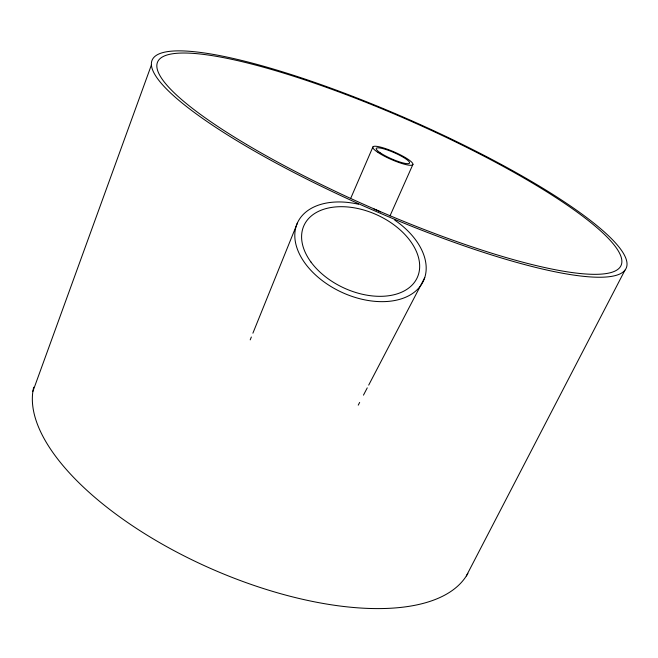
<?xml version="1.0" encoding="UTF-8"?>
<svg xmlns="http://www.w3.org/2000/svg" width="658" height="658" viewBox="0 0 658 658"><rect width="100%" height="100%" fill="white"/><g stroke="black" fill="none" stroke-linecap="round" stroke-linejoin="round"><path stroke-width="0.99" d="M32.9 391.313L151.398 65.002M250.204 339.865L251.356 337.003M252.894 333.195L297.531 222.749M350.887 197.935L372.88 147.03M389.972 215.956L412.928 164.393M466.333 575.947L624.944 270.199A258.865 48.692 23.7 0 0 298.806 77.019A258.865 48.692 23.7 0 0 243.888 144.892A258.865 48.692 23.7 0 0 624.944 270.199M358.24 405.155L359.663 402.425M363.463 395.137L367.263 387.85M368.694 385.119L424.747 277.635M394.701 220.076A69.361 44.612 24.8 0 1 402.449 298.477A69.361 44.612 24.8 0 1 299.053 253.19A69.361 44.612 24.8 0 1 358.528 204.235M374.015 209.071A69.361 44.612 24.8 0 1 380.563 211.934M467.887 573.315A236.609 102.771 23.7 0 1 215.791 570.725A236.609 102.771 23.7 0 1 33.706 387.225M310.913 261.974A62.354 40.105 24.8 0 0 413.101 283.993A62.354 40.105 24.8 0 0 357.927 208.537A62.354 40.105 24.8 0 0 310.913 261.974M246.553 144.472A253.075 47.565 23.7 0 0 619.704 267.609A253.075 47.565 23.7 0 0 301.882 78.919A253.075 47.565 23.7 0 0 246.553 144.472M378.12 152.533A21.829 4.03 23.7 0 0 412.023 165.15A21.829 4.03 23.7 0 0 388.508 149.646A21.829 4.03 23.7 0 0 378.12 152.533M380.579 153.043A18.169 3.356 23.7 0 0 408.807 163.562A18.169 3.356 23.7 0 0 389.289 150.674A18.169 3.356 23.7 0 0 380.579 153.043"/></g></svg>
